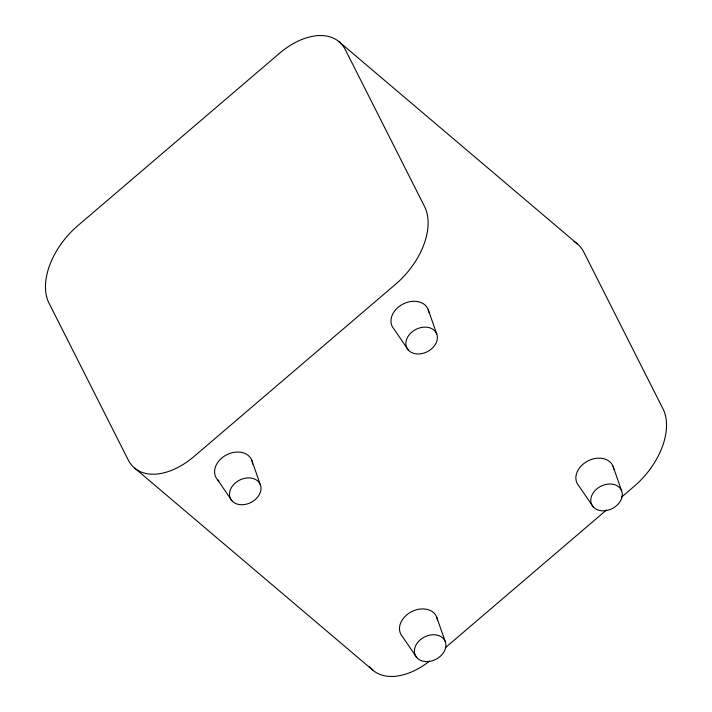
<?xml version="1.0" encoding="UTF-8"?>
<svg xmlns="http://www.w3.org/2000/svg" width="712" height="712" viewBox="0 0 712 712"><rect width="100%" height="100%" fill="white"/><g stroke="black" fill="none" stroke-linecap="round" stroke-linejoin="round"><path stroke-width="1.07" d="M445.267 647.787L606.499 509.979M621.621 497.065L634.214 486.296A63.644 39.356 -49.7 0 0 662.997 408.875L583.787 252.066A63.644 39.356 -49.7 0 0 573.952 241.528M338.948 41.652L577.343 243.896M134.657 468.104L373.052 670.348M593.194 506.864L578.785 485.762A19.892 15.121 -26.8 0 1 588.691 460.548A19.892 15.121 -26.8 0 1 613.806 469.226M408.288 350.001L393.878 328.899A19.892 15.121 -26.8 0 1 403.784 303.686A19.892 15.121 -26.8 0 1 428.9 312.354M416.814 657.621L402.405 636.519A19.892 15.121 -26.8 0 1 412.31 611.305A19.892 15.121 -26.8 0 1 437.426 619.974M217.489 479.648L231.898 500.758M613.059 466.316L621.594 490.755A16.483 12.531 -26.8 0 1 603.037 510.842A16.483 12.531 -26.8 0 1 594.983 490.648A16.483 12.531 -26.8 0 1 621.594 490.755M428.152 309.453L436.687 333.892A16.483 12.531 -26.8 0 1 418.122 353.98A16.483 12.531 -26.8 0 1 410.076 333.786A16.483 12.531 -26.8 0 1 436.687 333.892M436.678 617.073L445.214 641.512A16.483 12.531 -26.8 0 1 426.648 661.599A16.483 12.531 -26.8 0 1 418.603 641.396A16.483 12.531 -26.8 0 1 445.214 641.512M251.763 460.21L260.298 484.641A16.483 12.531 -26.8 0 1 241.742 504.737A16.483 12.531 -26.8 0 1 233.687 484.534A16.483 12.531 -26.8 0 1 260.298 484.641M429.532 661.119A63.644 39.356 -49.7 0 1 369.457 666.654M218.949 481.054A19.892 15.121 -26.8 0 1 226.808 454.728A19.892 15.121 -26.8 0 1 252.6 464.126M279.327 53.453L77.786 225.704A63.644 39.356 -49.7 0 0 49.003 303.125L128.213 459.934A63.644 39.356 -49.7 0 0 194.269 456.303L395.81 284.052A63.644 39.356 -49.7 0 0 424.592 206.622L345.382 49.822A63.644 39.356 -49.7 0 0 279.327 53.453"/></g></svg>
